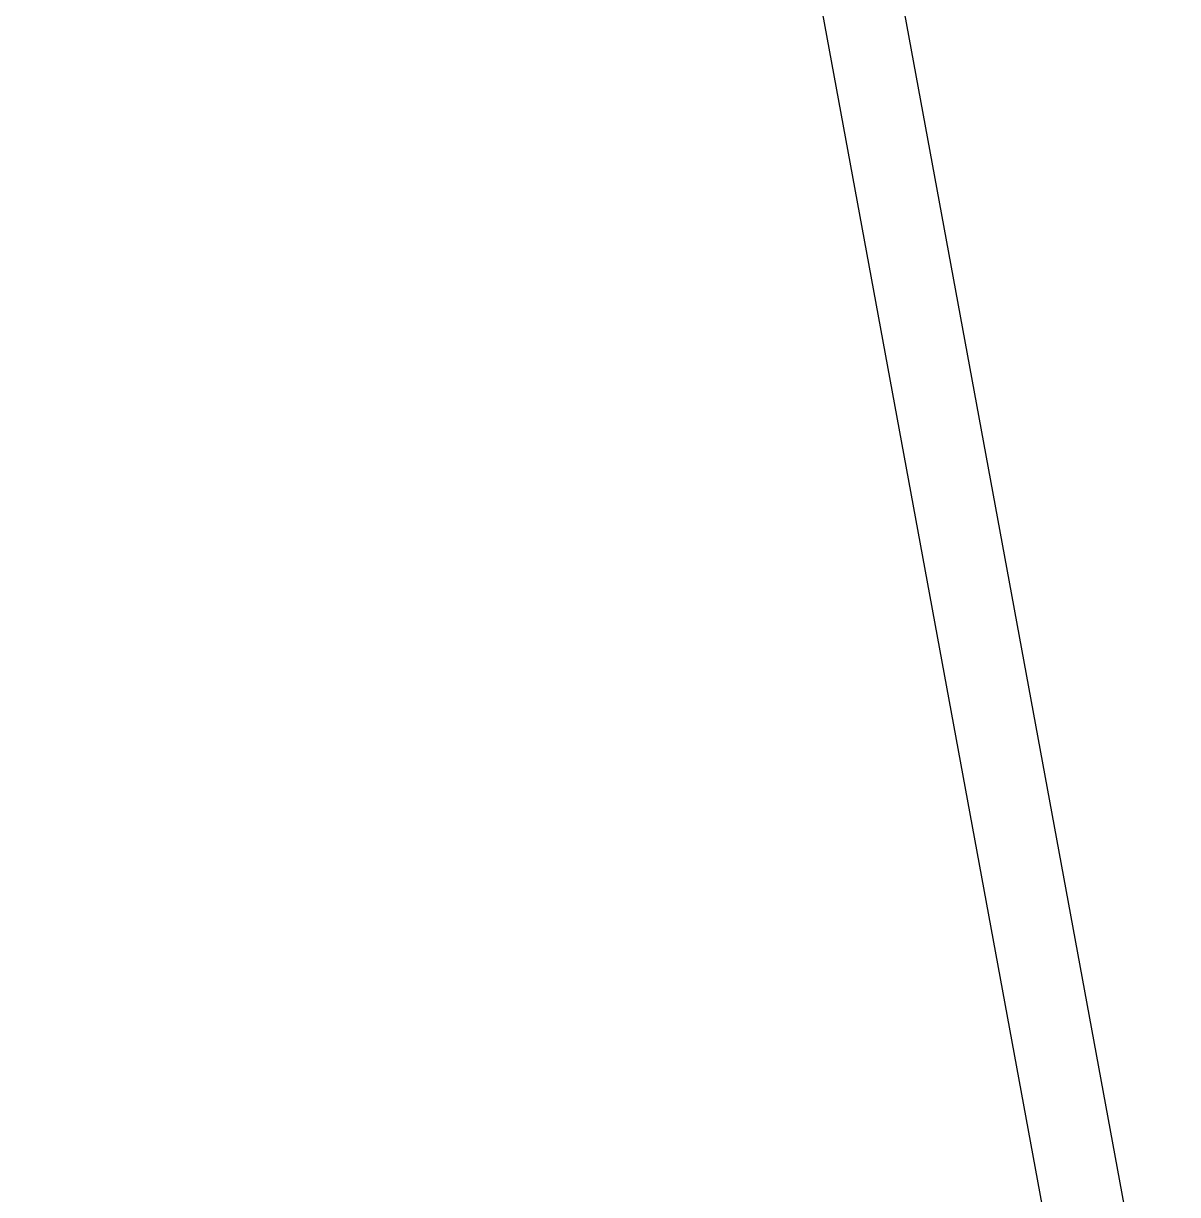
# Model space of a CAD drawing. Header units: millimetres. Extents: x 6886222 to 6919728, y 230959 to 276095.
# Drawn here: x 6908059.6 to 6908449.4, y 266522.8 to 266918.7 of the extents above; entities that cross this region are included whole.
import ezdxf
from ezdxf.xclip import XClip

# ---------------------------------------------------------------- set-up
doc = ezdxf.new("R2010")
doc.units = ezdxf.units.MM
doc.header["$LTSCALE"] = 100
doc.header["$XCLIPFRAME"] = 2
doc.linetypes.add('U-74C-EX$0$DASHDOTX2', pattern=[2, 1, -0.5, 0, -0.5])
for name, color, linetype in [('BP', 7, 'Continuous'), ('U-74C-EX$0$C-DOOR', 1, 'Continuous'), ('U-74C-EX$0$DOR', 4, 'Continuous')]:
    doc.layers.add(name, color=color, linetype=linetype)

# ---------------------------------------------------------------- blocks, each defined once
blk = doc.blocks.new('U-74C-EX$0$A$Cc7b664ce')
at = {"layer": 'U-74C-EX$0$C-DOOR', "linetype": 'U-74C-EX$0$DASHDOTX2', "ltscale": 4}
blk.add_arc((170.96, 15.77), 839.27, 11.9938, 89.41669, dxfattribs=at)
at = {"layer": 'U-74C-EX$0$DOR'}
for p, q in [((893.39, 199.9), (272.44, 85.57)), ((277.4, 58.62), (898.35, 172.95))]:
    blk.add_line(p, q, dxfattribs=at)
blk = doc.blocks.new('U-74C-EX', base_point=(50, 0))
at = {"layer": 'U-74C-EX$0$DOR'}
blk.add_blockref('U-74C-EX$0$A$Cc7b664ce', (10075, 440), dxfattribs=at)

msp = doc.modelspace()

# ---------------------------------------------------------------- block references
at = {"layer": 'BP'}
ref = msp.add_blockref('U-74C-EX', (6908948.06, 256119.38), dxfattribs=dict(at, rotation=90))
XClip(ref).set_block_clipping_path([(-85.000000015, 299.9999999944), (-85.0000000013, -7479.9999999991), (15775.0000000003, -7479.9999999991), (15775.0000000003, 2920.0000000009), (3995.0000000002, 2920), (3995.0000000002, 300.0000000019)])

doc.saveas('drawing.dxf')
